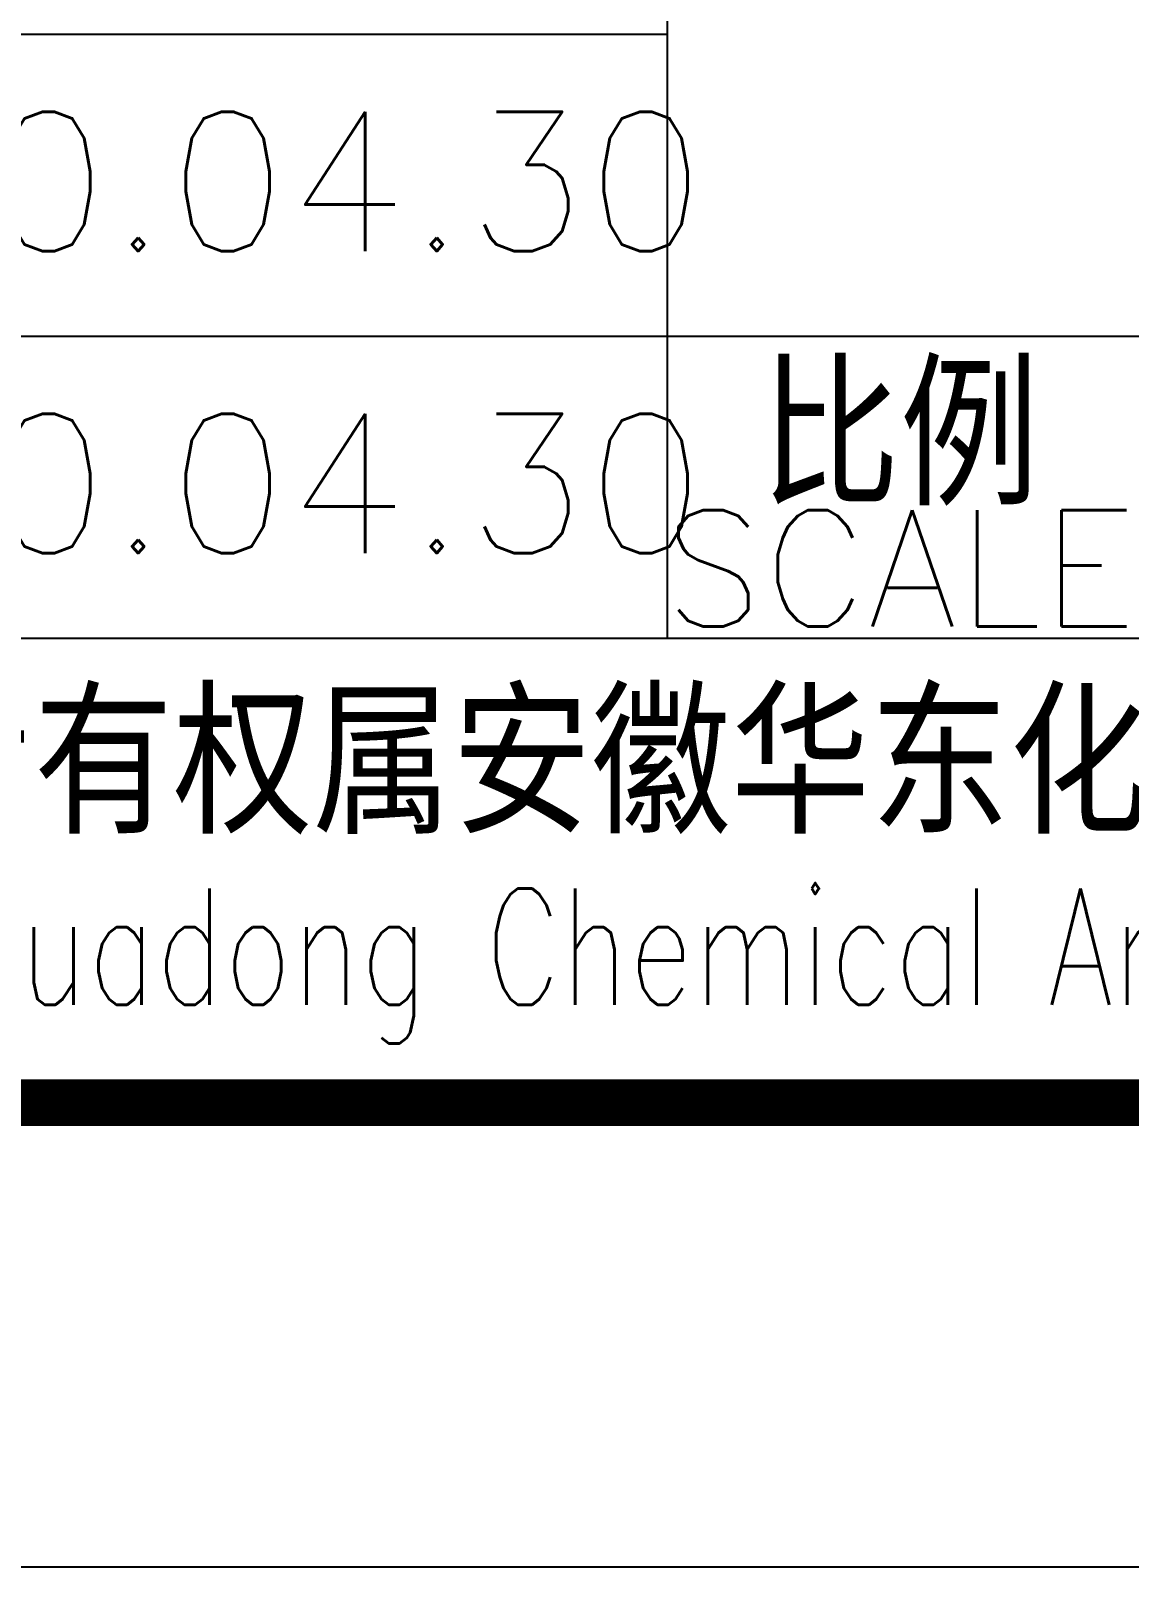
# Model space of a CAD drawing. Header units: millimetres. Extents: x 893615 to 896608, y 39650 to 40458.
# Drawn here: x 896439.72 to 896463.37, y 39650.14 to 39683.22 of the extents above; entities that cross this region are included whole.
import ezdxf
from ezdxf.enums import TextEntityAlignment as Align

# ---------------------------------------------------------------- set-up
doc = ezdxf.new("R2010")
doc.units = ezdxf.units.MM
doc.header["$LTSCALE"] = 1000
doc.header["$MEASUREMENT"] = 0
doc.styles.add('ECEC_TQ', font='txt_l.shx', dxfattribs={"bigfont": 'hztxt_l.shx'})

msp = doc.modelspace()

# ---------------------------------------------------------------- linework, layer by layer
for p, q in [((896453.431, 39670.145), (896453.431, 39702.645)), ((896398.431, 39683.145), (896453.431, 39683.145)), ((896398.431, 39676.645), (896453.431, 39676.645)), ((896453.431, 39676.645), (896578.431, 39676.645)), ((896398.431, 39670.145), (896578.431, 39670.145)), ((896398.431, 39660.145), (896578.431, 39660.145)), ((896588.431, 39650.145), (895747.431, 39650.145))]:
    msp.add_line(p, q)
at = {"color": 0, "const_width": 1}
msp.add_lwpolyline([(896578.431, 39660.145), (895772.431, 39660.145), (895772.431, 40234.145), (896578.431, 40234.145)], close=True, dxfattribs=at)

# ---------------------------------------------------------------- texts
at = {"style": 'ECEC_TQ'}
for s, height, p in [('比例', 3, (896458.431, 39674.645)), ('SCALE', 2.5, (896458.431, 39671.645)), ('本文件专有权属安徽华东化工医药工程有限责任公司所有,未经许可不得复制或转让给第三方', 3, (896488.431, 39667.145))]:
    msp.add_text(s, height=height, dxfattribs=at).set_placement(p, align=Align.MIDDLE)
at = {"style": 'ECEC_TQ', "width": 0.72}
msp.add_text('The proprietary right of this document belongs to Anhui Huadong Chemical And Medical Engineering  Co.,Ltd.  and any replication or transfer to the 3rd. side is forbidden without its permission. ', height=2.5, dxfattribs=at).set_placement((896488.431, 39663.145), align=Align.MIDDLE)
at = {"style": 'ECEC_TQ'}
for p in [(896442.675, 39679.973), (896442.675, 39673.473)]:
    msp.add_attdef('2020.04.30', text=' ', height=3, dxfattribs=at).set_placement(p, align=Align.MIDDLE)

doc.saveas('drawing.dxf')
